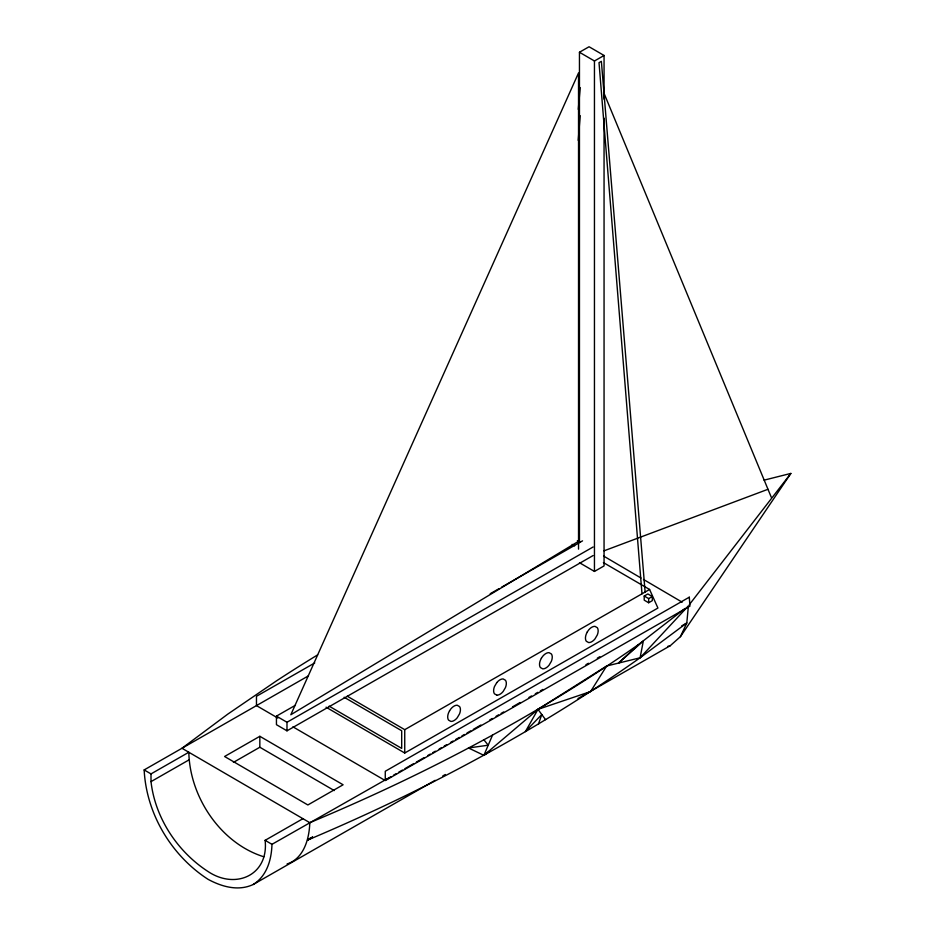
<?xml version="1.0" encoding="UTF-8"?>
<svg xmlns="http://www.w3.org/2000/svg" width="935" height="935" viewBox="0 0 935 935"><rect width="100%" height="100%" fill="white"/><g stroke="black" fill="none" stroke-linecap="round" stroke-linejoin="round"><path stroke-width="1.4" d="M578.251 140.39L580.132 115.624M578.309 109.383L580.156 87.563M391.052 776.623L271.968 844.328C271.524 859.627 266.966 875.92 253.256 884.487C238.343 891.499 221.805 886.766 208.061 879.321C171.339 855.583 146.339 813.731 144.154 769.926L308.41 675.865M685.028 608.475L638.628 644.46C536.222 716.128 425.039 774.589 309.789 822.671C309.333 838.59 303.922 858.575 287.092 863.963M309.906 838.309L307.603 840.086C424.233 790.835 536.678 731.03 640.089 657.796L643.327 641.001L618.444 663.114L638.628 644.46M538.455 724.111L541.774 714.515L525.412 731.579L537.987 709.361L606.663 666L640.089 657.796L686.793 622.979L688.417 605.833L640.089 657.796M492.546 735.074L483.898 755.351L468.482 747.965L488.222 745.218L484.003 739.912M577.982 698.55L670.255 645.711L680.411 636.677L686.793 622.979L681.732 625.877M606.663 666L590.593 691.549L537.987 709.361L483.898 755.351L489.765 751.05M680.411 636.677L790.846 473.426L764.07 480.158M496.789 682.597L494.463 686.582A8.789 5.096 -59.8 0 0 494.463 693.817L496.789 695.137M689.305 604.688L790.846 473.426M312.5 836.989L307.603 840.086L312.664 837.199M578.531 541.307L290.832 714.737L578.531 72.942L578.531 549.125M393.577 775.173L396.113 773.724M398.637 772.263L402.436 770.089M404.972 768.628L413.819 763.544M416.356 762.095L423.952 757.736M427.739 755.55L430.275 754.101M432.8 752.64L435.336 751.191M439.134 749.017L441.659 747.556M444.195 746.107L446.72 744.646M450.518 742.472L453.054 741.023M455.579 739.562L459.377 737.388M461.913 735.927L464.438 734.478M466.974 733.017L470.761 730.843M473.297 729.394L480.894 725.022M489.741 719.938L492.277 718.489M496.076 716.303L498.6 714.854M501.137 713.405L503.661 711.944M512.52 706.86L520.117 702.501M528.976 697.417L531.501 695.956M535.299 693.782L537.835 692.321M540.36 690.871L542.896 689.422M585.918 664.703L588.442 663.254M597.301 658.17L599.838 656.709M579.455 542.288L579.455 52.255L589.073 46.75L604.057 55.481L604.057 99.227M579.455 52.255L594.45 60.985L604.057 55.481M314.744 662.927L256.471 696.294L256.471 705.609L277.847 718.045M144.154 769.926L151.002 773.911L188.823 752.254C189.711 796.947 220.66 843.393 263.904 856.799M302.928 818.686L265.119 840.331C268.953 874.996 235.714 890.038 208.061 871.537C177.498 851.715 155.163 818.02 151.002 781.637L188.823 759.991M593.106 555.554L286.987 730.831L276.444 724.683L276.444 716.128L295.413 705.259M490.22 593.725L499.068 588.653M501.604 587.203L582.552 540.851M259.837 736.301L224.587 756.497L307.86 804.965L343.11 784.781L259.837 736.301L259.837 747.24L334.274 790.578M276.444 716.128L286.987 722.264L593.106 546.987M233.399 762.387L259.837 747.24M579.455 562.706L594.45 571.437L604.057 565.932L604.057 118.184M347.282 696.224L404.738 729.674L649.591 589.471L657.924 608.042L404.738 753.014L326.058 707.199M644.215 596.027L647.861 593.947L652.303 596.53L652.303 600.667L648.656 602.748L644.215 600.165L644.215 596.027L648.656 598.61L648.656 602.748M648.656 598.61L652.303 596.53M253.256 884.487L435.161 780.328M442.746 775.98L445.27 774.531M388.598 778.247L384.717 780.258L292.935 726.834M603.987 550.844L767.974 489.285M667.602 646.471L670.255 645.711M572.15 544.392L574.651 545.853M603.379 562.578L649.591 589.471M344.138 697.241L401.688 730.749L401.688 748.386L329.132 706.147M309.789 822.671L181.974 748.269L227.859 714.071L276.444 680.902A1787.159 1031.808 0 0 1 317.643 654.874M265.119 840.331L271.968 844.328M577.374 540.675L579.864 542.136M603.578 556.044L641.001 578.017M643.502 579.478L682.176 602.175M537.987 709.361L545.561 719.669M603.589 92.203L771.293 497.28M645.127 592.03L601.369 61.336L599.019 62.68L641.994 593.83M594.45 60.985L594.45 571.437M404.738 729.674L404.738 753.014M286.987 722.264L286.987 730.831M151.002 773.911L151.002 781.637M496.789 682.597A9.046 5.248 -59.8 0 1 503.159 678.95L505.484 680.271A8.789 5.096 -59.8 0 1 505.484 687.505L503.159 691.491A9.046 5.248 -59.8 0 1 496.789 695.137M449.56 710.787L448.543 712.867A8.789 5.096 -59.8 0 0 448.543 720.102L450.88 721.423A9.046 5.248 -59.8 0 0 457.238 717.776L459.576 713.791A8.789 5.096 -59.8 0 0 459.576 706.556L457.238 705.235A9.046 5.248 -59.8 0 0 450.88 708.882L449.56 710.787M541.388 658.205L540.372 660.285A8.789 5.096 -59.8 0 0 540.372 667.532L542.709 668.841A9.046 5.248 -59.8 0 0 549.067 665.206L551.405 661.22A8.789 5.096 -59.8 0 0 551.405 653.974L549.067 652.665A9.046 5.248 -59.8 0 0 542.709 656.3L541.388 658.205M587.297 631.92L586.292 634A8.789 5.096 -59.8 0 0 586.292 641.235L588.618 642.555A9.046 5.248 -59.8 0 0 594.987 638.909L597.313 634.923A8.789 5.096 -59.8 0 0 597.313 627.689L594.987 626.368A9.046 5.248 -59.8 0 0 588.618 630.015L587.297 631.92M689.294 597.184L385.267 771.27L385.267 780.573L689.937 606.125L689.294 597.184"/></g></svg>
